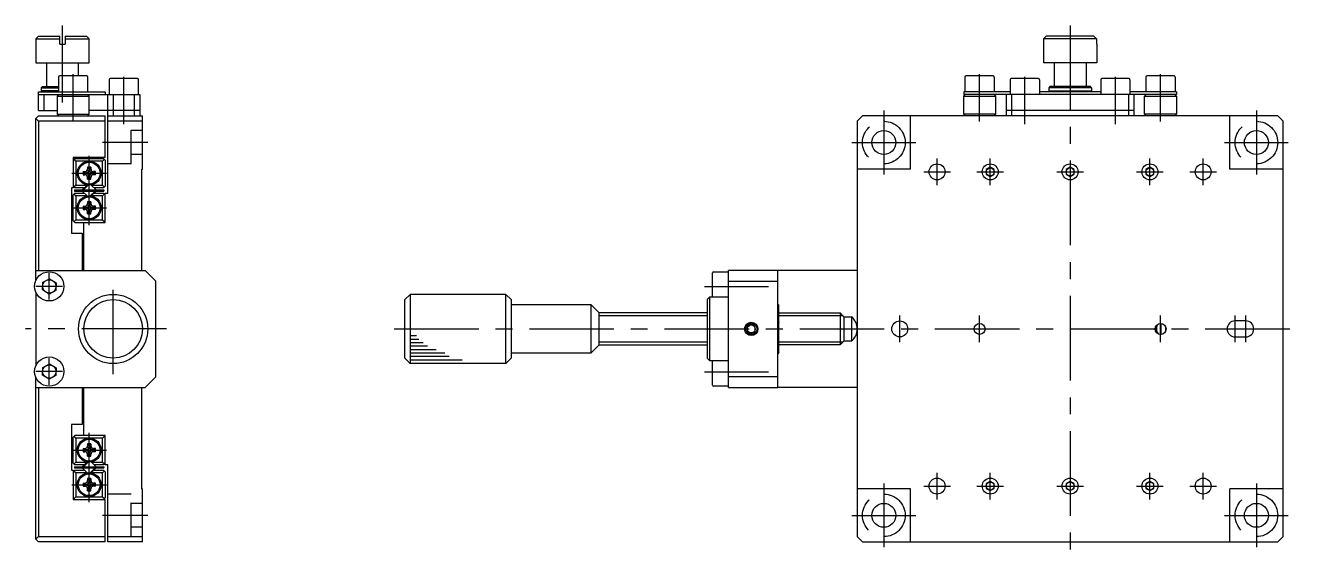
# Model space of a CAD drawing. Extents: x -3 to 541, y -8 to 254.
# Drawn here: x 303 to 541.2, y 67.1 to 166.1 of the extents above; entities that cross this region are included whole.
import ezdxf

# ---------------------------------------------------------------- set-up
doc = ezdxf.new("R2010")
doc.units = 0
doc.header["$LTSCALE"] = 0.5
doc.linetypes.add('CENTER', pattern=[50.8, 31.75, -6.35, 6.35, -6.35])
doc.linetypes.add('DASHED', pattern=[19.05, 12.7, -6.35])
for name, color, linetype in [('MSM_CENTER', 1, 'CENTER'), ('MSM_CONTINUOUS', 7, 'CONTINUOUS'), ('MSM_DASHED', 4, 'DASHED'), ('MSM_NARROW', 5, 'CONTINUOUS')]:
    doc.layers.add(name, color=color, linetype=linetype)

msp = doc.modelspace()

# ---------------------------------------------------------------- linework, layer by layer
at = {"layer": 'MSM_CENTER'}
for p, q in [((309.95, 151.55), (309.95, 166.05)), ((499.25, 166.05), (499.25, 67.05)), ((311.95, 148.02), (311.95, 156.9)), ((321.45, 147.52), (321.45, 156.4)), ((482.25, 148.02), (482.25, 156.9)), ((490.75, 147.52), (490.75, 156.4)), ((507.75, 147.52), (507.75, 156.4)), ((516.25, 148.02), (516.25, 156.9)), ((464.25, 150.05), (464.25, 138.05)), ((534.25, 150.05), (534.25, 138.05)), ((325.95, 144.05), (317.45, 144.05)), ((458.25, 144.05), (470.25, 144.05)), ((528.25, 144.05), (540.25, 144.05)), ((314.95, 128.55), (314.95, 141.55)), ((474.25, 136.05), (474.25, 141.05)), ((484.25, 136.05), (484.25, 141.05)), ((514.25, 136.05), (514.25, 141.05)), ((524.25, 136.05), (524.25, 141.05)), ((311.7, 138.3), (318.2, 138.3)), ((471.75, 138.55), (476.75, 138.55)), ((481.75, 138.55), (486.75, 138.55)), ((496.75, 138.55), (501.75, 138.55)), ((511.75, 138.55), (516.75, 138.55)), ((521.75, 138.55), (526.75, 138.55)), ((311.7, 131.8), (318.2, 131.8)), ((307.45, 114.55), (307.45, 119.55)), ((309.95, 117.05), (304.95, 117.05)), ((319.45, 100.55), (319.45, 117.55)), ((442.55, 116.95), (430.55, 116.95)), ((467.25, 106.55), (467.25, 111.55)), ((482.25, 106.55), (482.25, 111.55)), ((516.25, 106.55), (516.25, 111.55)), ((530.25, 106.55), (530.25, 111.55)), ((532.25, 106.55), (532.25, 111.55)), ((329.45, 109.05), (302.95, 109.05)), ((372.25, 109.05), (541.25, 109.05)), ((307.45, 98.55), (307.45, 103.55)), ((309.95, 101.05), (304.95, 101.05)), ((442.55, 100.95), (430.55, 100.95)), ((314.95, 76.55), (314.95, 89.55)), ((311.7, 86.3), (318.2, 86.3)), ((474.25, 77.05), (474.25, 82.05)), ((484.25, 77.05), (484.25, 82.05)), ((514.25, 77.05), (514.25, 82.05)), ((524.25, 77.05), (524.25, 82.05)), ((311.7, 79.8), (318.2, 79.8)), ((464.25, 80.05), (464.25, 68.05)), ((471.75, 79.55), (476.75, 79.55)), ((481.75, 79.55), (486.75, 79.55)), ((496.75, 79.55), (501.75, 79.55)), ((511.75, 79.55), (516.75, 79.55)), ((521.75, 79.55), (526.75, 79.55)), ((534.25, 80.05), (534.25, 68.05)), ((325.95, 74.05), (317.45, 74.05)), ((458.25, 74.05), (470.25, 74.05)), ((528.25, 74.05), (540.25, 74.05))]:
    msp.add_line(p, q, dxfattribs=at)
at = {"layer": 'MSM_CONTINUOUS'}
for p, q in [((305.45, 164.05), (304.95, 163.55)), ((304.95, 163.55), (304.95, 159.05)), ((304.95, 163.55), (309.45, 163.55)), ((305.45, 164.05), (309.45, 164.05)), ((309.45, 162.55), (309.45, 164.05)), ((309.45, 162.55), (310.45, 162.55)), ((310.45, 164.05), (314.45, 164.05)), ((310.45, 164.05), (310.45, 162.55)), ((310.45, 163.55), (314.95, 163.55)), ((314.45, 164.05), (314.95, 163.55)), ((314.95, 159.05), (314.95, 163.55)), ((494.25, 162.55), (494.25, 159.05)), ((494.27, 162.55), (494.25, 162.55)), ((494.27, 163.55), (494.77, 164.05)), ((504.22, 163.55), (494.27, 163.55)), ((494.27, 163.55), (494.27, 162.55)), ((503.72, 164.05), (494.77, 164.05)), ((503.72, 164.05), (504.22, 163.55)), ((504.22, 163.55), (504.22, 162.55)), ((504.25, 162.55), (504.22, 162.55)), ((504.25, 162.55), (504.25, 159.05)), ((304.95, 159.05), (314.95, 159.05)), ((306.95, 159.05), (306.95, 154.55)), ((312.95, 156.55), (312.95, 159.05)), ((504.25, 159.05), (494.25, 159.05)), ((496.25, 159.05), (496.25, 154.55)), ((502.25, 159.05), (502.25, 154.55)), ((309.2, 156.35), (309.2, 153.55)), ((314.5, 156.55), (309.4, 156.55)), ((314.7, 153.55), (314.7, 156.35)), ((318.7, 155.85), (318.7, 153.05)), ((324, 156.05), (318.9, 156.05)), ((324.2, 153.05), (324.2, 155.85)), ((479.5, 156.35), (479.5, 153.55)), ((484.8, 156.55), (479.7, 156.55)), ((485, 156.35), (485, 153.55)), ((488, 155.85), (488, 153.05)), ((493.3, 156.05), (488.2, 156.05)), ((493.5, 155.85), (493.5, 153.05)), ((505, 155.85), (505, 153.05)), ((510.3, 156.05), (505.2, 156.05)), ((510.5, 155.85), (510.5, 153.05)), ((513.5, 156.35), (513.5, 153.55)), ((518.8, 156.55), (513.7, 156.55)), ((519, 156.35), (519, 153.55)), ((305.45, 153.55), (317.95, 153.55)), ((305.45, 150.05), (305.45, 153.55)), ((305.45, 153.05), (324.45, 153.05)), ((305.95, 154.35), (306.15, 154.55)), ((305.95, 154.35), (305.95, 153.75)), ((305.95, 154.35), (309.2, 154.35)), ((306.15, 153.55), (305.95, 153.75)), ((309.2, 153.75), (305.95, 153.75)), ((306.15, 154.55), (309.2, 154.55)), ((306.45, 153.05), (306.45, 150.05)), ((308.95, 152.75), (309.25, 153.05)), ((308.95, 152.75), (308.95, 149.35)), ((308.95, 152.75), (314.95, 152.75)), ((314.95, 152.75), (314.65, 153.05)), ((314.95, 149.35), (314.95, 152.75)), ((317.95, 153.55), (317.95, 153.05)), ((318.45, 134.55), (318.45, 153.05)), ((319.45, 153.05), (319.45, 149.05)), ((323.45, 149.05), (323.45, 153.05)), ((324.45, 153.05), (324.45, 149.05)), ((479.25, 153.55), (479.25, 153.05)), ((488, 153.55), (479.25, 153.55)), ((519.25, 153.05), (479.25, 153.05)), ((479.25, 152.75), (479.55, 153.05)), ((479.25, 149.35), (479.25, 152.75)), ((479.25, 152.75), (485.25, 152.75)), ((484.95, 153.05), (485.25, 152.75)), ((485.25, 152.75), (485.25, 149.35)), ((485.25, 152.75), (485.25, 152.75)), ((487.25, 153.05), (487.25, 149.05)), ((488.25, 153.05), (488.25, 149.05)), ((505, 153.55), (493.5, 153.55)), ((495.45, 154.55), (495.25, 154.35)), ((495.25, 154.35), (495.25, 153.75)), ((503.25, 154.35), (495.25, 154.35)), ((495.45, 153.55), (495.25, 153.75)), ((495.25, 153.75), (503.25, 153.75)), ((503.05, 154.55), (495.45, 154.55)), ((503.25, 154.35), (503.05, 154.55)), ((503.05, 153.55), (503.25, 153.75)), ((503.25, 154.35), (503.25, 153.75)), ((510.25, 153.05), (510.25, 149.05)), ((519.25, 153.55), (510.5, 153.55)), ((511.25, 153.05), (511.25, 149.05)), ((513.25, 152.75), (513.55, 153.05)), ((513.25, 149.35), (513.25, 152.75)), ((513.25, 152.75), (519.25, 152.75)), ((518.95, 153.05), (519.25, 152.75)), ((519.25, 153.55), (519.25, 153.05)), ((519.25, 152.75), (519.25, 149.35)), ((519.25, 152.75), (519.25, 152.75)), ((305.45, 149.05), (304.95, 148.55)), ((304.95, 118.2), (304.95, 148.55)), ((304.95, 148.55), (305.45, 148.05)), ((305.45, 150.05), (308.95, 150.05)), ((305.45, 149.05), (317.95, 149.05)), ((305.45, 148.05), (305.45, 120.05)), ((317.95, 148.05), (305.45, 148.05)), ((308.95, 149.35), (314.95, 149.35)), ((309.25, 149.05), (308.95, 149.35)), ((314.95, 149.35), (314.65, 149.05)), ((324.45, 150.05), (314.95, 150.05)), ((317.95, 141.25), (317.95, 149.05)), ((318.45, 149.05), (324.95, 149.05)), ((324.95, 148.05), (318.45, 148.05)), ((324.95, 139.05), (324.95, 149.05)), ((460.25, 149.05), (459.25, 148.05)), ((459.25, 148.05), (459.25, 70.05)), ((538.25, 149.05), (460.25, 149.05)), ((469.25, 139.05), (469.25, 149.05)), ((485.25, 149.35), (479.25, 149.35)), ((479.25, 149.35), (479.55, 149.05)), ((484.95, 149.05), (485.25, 149.35)), ((511.25, 150.05), (487.25, 150.05)), ((519.25, 149.35), (513.25, 149.35)), ((513.25, 149.35), (513.55, 149.05)), ((519.25, 149.35), (518.95, 149.05)), ((529.25, 139.05), (529.25, 149.05)), ((539.25, 148.05), (538.25, 149.05)), ((539.25, 70.05), (539.25, 148.05)), ((317.95, 141.25), (311.95, 141.25)), ((311.95, 141.25), (311.95, 135.55)), ((312.25, 141.05), (311.95, 140.75)), ((312.45, 140.55), (312.1, 140.9)), ((312.25, 141.05), (317.65, 141.05)), ((314.05, 141.25), (314.25, 141.05)), ((315.65, 141.05), (315.85, 141.25)), ((317.45, 140.55), (317.8, 140.9)), ((317.65, 141.05), (317.95, 140.75)), ((317.95, 140.75), (317.95, 135.85)), ((312.45, 140.55), (312.45, 136.05)), ((317.45, 140.55), (312.45, 140.55)), ((313.8, 138.6), (313.8, 138)), ((314.02, 138.39), (313.8, 138.6)), ((313.8, 138.6), (314.15, 138.6)), ((314.02, 138.21), (313.8, 138)), ((314.02, 138.39), (314.02, 138.21)), ((314.02, 138.39), (314.37, 138.39)), ((314.02, 138.21), (314.37, 138.21)), ((315.25, 139.45), (314.65, 139.45)), ((314.87, 139.24), (314.65, 139.45)), ((314.65, 139.45), (314.65, 139.1)), ((315.04, 139.24), (314.87, 139.24)), ((314.87, 139.24), (314.87, 138.89)), ((315.04, 139.24), (315.25, 139.45)), ((315.04, 138.89), (315.04, 139.24)), ((315.25, 139.45), (315.25, 139.1)), ((315.89, 138.39), (315.54, 138.39)), ((315.89, 138.21), (315.54, 138.21)), ((316.1, 138.6), (315.75, 138.6)), ((315.89, 138.39), (316.1, 138.6)), ((315.89, 138.21), (315.89, 138.39)), ((315.89, 138.21), (316.1, 138)), ((316.1, 138), (316.1, 138.6)), ((317.45, 136.05), (317.45, 140.55)), ((324.75, 139.05), (324.95, 139.05)), ((324.75, 139.05), (324.75, 120.05)), ((469.25, 139.05), (459.25, 139.05)), ((484.25, 139.42), (483.5, 138.99)), ((483.5, 138.99), (483.5, 138.12)), ((485, 138.99), (484.25, 139.42)), ((485, 138.12), (485, 138.99)), ((499.25, 139.42), (498.5, 138.99)), ((498.5, 138.99), (498.5, 138.12)), ((500, 138.99), (499.25, 139.42)), ((500, 138.12), (500, 138.99)), ((514.25, 139.42), (513.5, 138.99)), ((513.5, 138.99), (513.5, 138.12)), ((515, 138.99), (514.25, 139.42)), ((515, 138.12), (515, 138.99)), ((539.25, 139.05), (529.25, 139.05)), ((312.25, 135.55), (311.95, 135.85)), ((312.1, 135.7), (312.45, 136.05)), ((312.45, 136.05), (314.54, 136.05)), ((314.57, 136.08), (313.65, 135.16)), ((313.71, 135.15), (314.63, 136.08)), ((313.8, 138), (314.15, 138)), ((313.85, 135.15), (314.76, 136.06)), ((314.65, 137.15), (314.65, 137.5)), ((314.87, 137.36), (314.65, 137.15)), ((314.65, 137.15), (315.25, 137.15)), ((314.87, 137.36), (314.87, 137.71)), ((314.87, 137.36), (315.04, 137.36)), ((315.04, 137.36), (315.04, 137.71)), ((315.04, 137.36), (315.25, 137.15)), ((315.25, 137.15), (315.25, 137.5)), ((316.26, 135.16), (315.34, 136.08)), ((315.37, 136.05), (317.45, 136.05)), ((316.1, 138), (315.75, 138)), ((317.45, 136.05), (317.8, 135.7)), ((317.95, 135.85), (317.65, 135.55)), ((483.5, 138.12), (484.25, 137.69)), ((484.25, 137.69), (485, 138.12)), ((498.5, 138.12), (499.25, 137.69)), ((499.25, 137.69), (500, 138.12)), ((513.5, 138.12), (514.25, 137.69)), ((514.25, 137.69), (515, 138.12)), ((311.65, 135.55), (311.65, 127.03)), ((311.95, 135.55), (311.65, 135.55)), ((312.25, 134.55), (311.95, 134.25)), ((311.95, 129.35), (311.95, 134.25)), ((312.45, 134.05), (312.1, 134.4)), ((312.2, 135.15), (312.2, 134.95)), ((312.2, 135.15), (317.7, 135.15)), ((312.2, 134.95), (317.7, 134.95)), ((314.04, 135.55), (312.25, 135.55)), ((312.25, 134.55), (314.04, 134.55)), ((312.45, 134.05), (312.45, 129.55)), ((314.54, 134.05), (312.45, 134.05)), ((313.65, 135.16), (313.65, 135.15)), ((313.65, 135.16), (313.65, 135.15)), ((313.65, 134.95), (314.57, 134.02)), ((313.65, 134.95), (313.65, 134.95)), ((313.65, 134.95), (313.65, 134.95)), ((315.15, 134.04), (316.06, 134.95)), ((316.2, 134.95), (315.27, 134.03)), ((315.34, 134.02), (316.26, 134.95)), ((317.45, 134.05), (315.37, 134.05)), ((317.65, 135.55), (315.87, 135.55)), ((315.87, 134.55), (317.65, 134.55)), ((316.26, 134.95), (316.25, 134.95)), ((316.26, 135.15), (316.26, 135.16)), ((316.26, 135.15), (316.26, 135.16)), ((316.26, 134.95), (316.26, 134.95)), ((317.8, 134.4), (317.45, 134.05)), ((317.45, 129.55), (317.45, 134.05)), ((317.65, 134.55), (317.95, 134.25)), ((317.7, 135.15), (317.7, 134.95)), ((317.95, 129.05), (317.95, 134.55)), ((317.95, 134.55), (318.45, 134.55)), ((313.8, 132.1), (313.8, 131.5)), ((314.02, 131.89), (313.8, 132.1)), ((313.8, 132.1), (314.15, 132.1)), ((314.02, 131.71), (313.8, 131.5)), ((313.8, 131.5), (314.15, 131.5)), ((314.02, 131.89), (314.02, 131.71)), ((314.02, 131.89), (314.37, 131.89)), ((314.02, 131.71), (314.37, 131.71)), ((315.25, 132.95), (314.65, 132.95)), ((314.87, 132.74), (314.65, 132.95)), ((314.65, 132.95), (314.65, 132.6)), ((315.04, 132.74), (314.87, 132.74)), ((314.87, 132.74), (314.87, 132.39)), ((314.87, 130.86), (314.87, 131.21)), ((315.04, 132.74), (315.25, 132.95)), ((315.04, 132.39), (315.04, 132.74)), ((315.04, 130.86), (315.04, 131.21)), ((315.25, 132.95), (315.25, 132.6)), ((315.89, 131.89), (315.54, 131.89)), ((315.89, 131.71), (315.54, 131.71)), ((316.1, 132.1), (315.75, 132.1)), ((316.1, 131.5), (315.75, 131.5)), ((315.89, 131.89), (316.1, 132.1)), ((315.89, 131.71), (315.89, 131.89)), ((315.89, 131.71), (316.1, 131.5)), ((316.1, 131.5), (316.1, 132.1)), ((312.25, 129.05), (311.95, 129.35)), ((312.45, 129.55), (312.1, 129.2)), ((312.25, 129.05), (317.95, 129.05)), ((312.45, 129.55), (317.45, 129.55)), ((313.95, 120.05), (313.95, 129.05)), ((314.65, 130.65), (314.65, 131)), ((314.87, 130.86), (314.65, 130.65)), ((314.65, 130.65), (315.25, 130.65)), ((314.87, 130.86), (315.04, 130.86)), ((315.04, 130.86), (315.25, 130.65)), ((315.25, 130.65), (315.25, 131)), ((317.45, 129.55), (317.8, 129.2)), ((317.95, 129.35), (317.65, 129.05)), ((311.65, 127.03), (313.65, 127.03)), ((313.65, 127.03), (313.65, 120.05)), ((304.95, 120.05), (325.45, 120.05)), ((325.45, 120.05), (327.45, 118.05)), ((432.05, 115.05), (432.05, 119.6)), ((432.25, 119.8), (435.05, 119.8)), ((435.05, 98.05), (435.05, 120.05)), ((444.35, 120.05), (435.05, 120.05)), ((444.35, 98.05), (444.35, 120.05)), ((459.25, 120.05), (444.35, 120.05)), ((306.18, 116.38), (306.23, 117.82)), ((306.23, 117.82), (307.51, 118.49)), ((307.51, 118.49), (308.73, 117.72)), ((308.73, 117.72), (308.67, 116.28)), ((327.45, 100.05), (327.45, 118.05)), ((435.05, 118.05), (444.35, 118.05)), ((304.95, 115.91), (304.95, 102.2)), ((307.4, 115.61), (306.18, 116.38)), ((308.67, 116.28), (307.4, 115.61)), ((375.25, 115.55), (374.25, 114.55)), ((374.25, 103.55), (374.25, 114.55)), ((375.25, 115.55), (375.25, 102.55)), ((393.25, 115.55), (375.25, 115.55)), ((393.25, 102.55), (393.25, 115.55)), ((394.25, 114.55), (393.25, 115.55)), ((394.25, 114.55), (394.25, 103.55)), ((431.55, 115.05), (431.05, 114.55)), ((431.05, 114.55), (431.05, 103.55)), ((431.55, 115.05), (435.05, 115.05)), ((431.55, 103.05), (431.55, 115.05)), ((409.25, 113.55), (394.25, 113.55)), ((409.25, 104.55), (409.25, 113.55)), ((410.75, 112.05), (409.25, 113.55)), ((431.05, 112.05), (410.75, 112.05)), ((410.75, 106.05), (410.75, 112.05)), ((444.35, 113.7), (444.55, 113.5)), ((444.55, 104.6), (444.55, 113.5)), ((444.55, 112.05), (456.05, 112.05)), ((456.05, 112.05), (456.05, 106.05)), ((456.05, 112.05), (456.75, 111.35)), ((439.35, 109.92), (438.6, 109.49)), ((440.1, 109.49), (439.35, 109.92)), ((444.35, 110.78), (444.55, 110.2)), ((456.75, 111.35), (456.75, 106.75)), ((456.75, 111.35), (458.17, 111.35)), ((458.17, 111.35), (458.17, 106.75)), ((516.35, 108.03), (516.35, 110.07)), ((532.25, 110.55), (530.25, 110.55)), ((438.6, 109.49), (438.6, 108.62)), ((438.6, 108.62), (439.35, 108.19)), ((439.35, 108.19), (440.1, 108.62)), ((440.1, 108.62), (440.1, 109.49)), ((444.35, 107.32), (444.55, 107.91)), ((517.15, 109.54), (517.15, 108.56)), ((530.25, 107.55), (532.25, 107.55)), ((409.25, 104.55), (410.75, 106.05)), ((410.75, 106.05), (431.05, 106.05)), ((456.05, 106.05), (444.55, 106.05)), ((456.75, 106.75), (456.05, 106.05)), ((458.17, 106.75), (456.75, 106.75)), ((306.23, 101.82), (307.51, 102.49)), ((307.51, 102.49), (308.73, 101.72)), ((375.25, 102.55), (374.25, 103.55)), ((393.25, 102.55), (375.25, 102.55)), ((394.25, 103.55), (393.25, 102.55)), ((394.25, 104.55), (409.25, 104.55)), ((431.05, 103.55), (431.55, 103.05)), ((435.05, 103.05), (431.55, 103.05)), ((432.05, 98.5), (432.05, 103.05)), ((444.55, 104.6), (444.35, 104.4)), ((306.18, 100.38), (306.23, 101.82)), ((307.4, 99.61), (306.18, 100.38)), ((308.67, 100.28), (307.4, 99.61)), ((308.73, 101.72), (308.67, 100.28)), ((304.95, 69.55), (304.95, 99.91)), ((304.95, 98.05), (325.45, 98.05)), ((305.45, 98.05), (305.45, 70.05)), ((313.65, 98.05), (313.65, 91.08)), ((313.95, 89.05), (313.95, 98.05)), ((324.75, 98.05), (324.75, 79.05)), ((327.45, 100.05), (325.45, 98.05)), ((435.05, 98.3), (432.25, 98.3)), ((444.35, 100.05), (435.05, 100.05)), ((435.05, 98.05), (444.35, 98.05)), ((459.25, 98.05), (444.35, 98.05)), ((313.65, 91.08), (311.65, 91.08)), ((311.65, 91.08), (311.65, 82.55)), ((312.25, 89.05), (311.95, 88.75)), ((311.95, 83.85), (311.95, 88.75)), ((312.45, 88.55), (312.1, 88.9)), ((317.95, 89.05), (312.25, 89.05)), ((312.45, 88.55), (312.45, 84.05)), ((317.45, 88.55), (312.45, 88.55)), ((317.45, 88.55), (317.8, 88.9)), ((317.45, 84.05), (317.45, 88.55)), ((317.65, 89.05), (317.95, 88.75)), ((317.95, 83.55), (317.95, 89.05)), ((313.8, 86.6), (313.8, 86)), ((314.02, 86.39), (313.8, 86.6)), ((313.8, 86.6), (314.15, 86.6)), ((314.02, 86.21), (313.8, 86)), ((313.8, 86), (314.15, 86)), ((314.02, 86.39), (314.02, 86.21)), ((314.02, 86.39), (314.37, 86.39)), ((314.02, 86.21), (314.37, 86.21)), ((315.25, 87.45), (314.65, 87.45)), ((314.87, 87.24), (314.65, 87.45)), ((314.65, 87.45), (314.65, 87.1)), ((315.04, 87.24), (314.87, 87.24)), ((314.87, 87.24), (314.87, 86.89)), ((315.04, 87.24), (315.25, 87.45)), ((315.04, 86.89), (315.04, 87.24)), ((315.25, 87.45), (315.25, 87.1)), ((315.89, 86.39), (315.54, 86.39)), ((315.89, 86.21), (315.54, 86.21)), ((316.1, 86.6), (315.75, 86.6)), ((316.1, 86), (315.75, 86)), ((315.89, 86.39), (316.1, 86.6)), ((315.89, 86.21), (315.89, 86.39)), ((315.89, 86.21), (316.1, 86)), ((316.1, 86), (316.1, 86.6)), ((312.25, 83.55), (311.95, 83.85)), ((312.1, 83.7), (312.45, 84.05)), ((314.04, 83.55), (312.25, 83.55)), ((312.45, 84.05), (314.54, 84.05)), ((313.65, 83.16), (314.57, 84.08)), ((313.71, 83.15), (314.63, 84.08)), ((313.85, 83.15), (314.76, 84.06)), ((314.65, 85.15), (314.65, 85.5)), ((314.87, 85.36), (314.65, 85.15)), ((314.65, 85.15), (315.25, 85.15)), ((314.87, 85.36), (314.87, 85.71)), ((314.87, 85.36), (315.04, 85.36)), ((315.04, 85.36), (315.04, 85.71)), ((315.04, 85.36), (315.25, 85.15)), ((315.25, 85.15), (315.25, 85.5)), ((316.26, 83.16), (315.34, 84.08)), ((315.37, 84.05), (317.45, 84.05)), ((317.65, 83.55), (315.87, 83.55)), ((317.45, 84.05), (317.8, 83.7)), ((317.95, 83.85), (317.65, 83.55)), ((318.45, 83.55), (317.95, 83.55)), ((318.45, 69.05), (318.45, 83.55)), ((311.65, 82.55), (311.95, 82.55)), ((311.95, 82.55), (311.95, 77.05)), ((312.25, 82.55), (311.95, 82.25)), ((312.45, 82.05), (312.1, 82.4)), ((312.2, 83.15), (312.2, 82.95)), ((312.2, 83.15), (317.7, 83.15)), ((312.2, 82.95), (317.7, 82.95)), ((312.25, 82.55), (314.04, 82.55)), ((312.45, 82.05), (312.45, 77.55)), ((314.54, 82.05), (312.45, 82.05)), ((313.65, 83.16), (313.65, 83.15)), ((313.65, 83.16), (313.65, 83.15)), ((313.65, 82.95), (313.65, 82.95)), ((313.65, 82.95), (313.65, 82.95)), ((313.65, 82.95), (314.57, 82.02)), ((316.06, 82.95), (315.15, 82.04)), ((316.2, 82.95), (315.27, 82.03)), ((316.26, 82.95), (315.34, 82.02)), ((317.45, 82.05), (315.37, 82.05)), ((315.87, 82.55), (317.65, 82.55)), ((316.25, 83.15), (316.26, 83.16)), ((316.26, 83.15), (316.26, 83.16)), ((316.26, 82.95), (316.26, 82.95)), ((316.26, 82.95), (316.26, 82.95)), ((317.8, 82.4), (317.45, 82.05)), ((317.45, 77.55), (317.45, 82.05)), ((317.65, 82.55), (317.95, 82.25)), ((317.7, 83.15), (317.7, 82.95)), ((317.95, 82.25), (317.95, 77.35)), ((313.8, 80.1), (313.8, 79.5)), ((314.02, 79.89), (313.8, 80.1)), ((313.8, 80.1), (314.15, 80.1)), ((314.02, 79.71), (313.8, 79.5)), ((313.8, 79.5), (314.15, 79.5)), ((314.02, 79.89), (314.02, 79.71)), ((314.02, 79.89), (314.37, 79.89)), ((314.02, 79.71), (314.37, 79.71)), ((315.25, 80.95), (314.65, 80.95)), ((314.87, 80.74), (314.65, 80.95)), ((314.65, 80.95), (314.65, 80.6)), ((314.65, 78.65), (314.65, 79)), ((314.87, 78.86), (314.65, 78.65)), ((314.65, 78.65), (315.25, 78.65)), ((315.04, 80.74), (314.87, 80.74)), ((314.87, 80.74), (314.87, 80.39)), ((314.87, 78.86), (314.87, 79.21)), ((314.87, 78.86), (315.04, 78.86)), ((315.04, 80.74), (315.25, 80.95)), ((315.04, 80.39), (315.04, 80.74)), ((315.04, 78.86), (315.04, 79.21)), ((315.04, 78.86), (315.25, 78.65)), ((315.25, 80.95), (315.25, 80.6)), ((315.25, 78.65), (315.25, 79)), ((315.89, 79.89), (315.54, 79.89)), ((315.89, 79.71), (315.54, 79.71)), ((316.1, 80.1), (315.75, 80.1)), ((316.1, 79.5), (315.75, 79.5)), ((315.89, 79.89), (316.1, 80.1)), ((315.89, 79.71), (315.89, 79.89)), ((315.89, 79.71), (316.1, 79.5)), ((316.1, 79.5), (316.1, 80.1)), ((324.75, 79.05), (324.95, 79.05)), ((324.95, 69.05), (324.95, 79.05)), ((469.25, 79.05), (459.25, 79.05)), ((469.25, 69.05), (469.25, 79.05)), ((484.25, 80.42), (483.5, 79.99)), ((483.5, 79.99), (483.5, 79.12)), ((483.5, 79.12), (484.25, 78.69)), ((485, 79.99), (484.25, 80.42)), ((484.25, 78.69), (485, 79.12)), ((485, 79.12), (485, 79.99)), ((499.25, 80.42), (498.5, 79.99)), ((498.5, 79.99), (498.5, 79.12)), ((498.5, 79.12), (499.25, 78.69)), ((500, 79.99), (499.25, 80.42)), ((499.25, 78.69), (500, 79.12)), ((500, 79.12), (500, 79.99)), ((514.25, 80.42), (513.5, 79.99)), ((513.5, 79.99), (513.5, 79.12)), ((513.5, 79.12), (514.25, 78.69)), ((515, 79.99), (514.25, 80.42)), ((514.25, 78.69), (515, 79.12)), ((515, 79.12), (515, 79.99)), ((529.25, 69.05), (529.25, 79.05)), ((539.25, 79.05), (529.25, 79.05)), ((312.25, 77.05), (311.95, 77.35)), ((311.95, 77.05), (317.95, 77.05)), ((312.45, 77.55), (312.1, 77.2)), ((312.45, 77.55), (317.45, 77.55)), ((317.45, 77.55), (317.8, 77.2)), ((317.95, 77.35), (317.65, 77.05)), ((317.95, 69.05), (317.95, 77.05)), ((305.45, 70.05), (304.95, 69.55)), ((304.95, 69.55), (305.45, 69.05)), ((305.45, 70.05), (317.95, 70.05)), ((318.45, 70.05), (324.95, 70.05)), ((459.25, 70.05), (460.25, 69.05)), ((538.25, 69.05), (539.25, 70.05)), ((317.95, 69.05), (305.45, 69.05)), ((324.95, 69.05), (318.45, 69.05)), ((460.25, 69.05), (538.25, 69.05))]:
    msp.add_line(p, q, dxfattribs=at)
for centre, radius in [((464.25, 144.05), 2.25), ((534.25, 144.05), 2.25), ((314.95, 138.3), 2.25), ((314.95, 138.3), 2.05), ((474.25, 138.55), 1.5), ((484.25, 138.55), 1.5), ((484.25, 138.55), 0.75), ((499.25, 138.55), 1.5), ((499.25, 138.55), 0.75), ((514.25, 138.55), 1.5), ((514.25, 138.55), 0.75), ((524.25, 138.55), 1.5), ((314.95, 131.8), 2.25), ((314.95, 131.8), 2.05), ((307.45, 117.05), 2.75), ((307.45, 117.05), 1.25), ((319.45, 109.05), 6.5), ((319.45, 109.05), 5.5), ((439.35, 109.05), 1.07), ((439.35, 109.05), 0.75), ((467.25, 109.05), 1.5), ((482.25, 109.05), 1.02), ((516.25, 109.05), 1.03), ((307.45, 101.05), 2.75), ((307.45, 101.05), 1.25), ((314.95, 86.3), 2.25), ((314.95, 86.3), 2.05), ((314.95, 79.8), 2.25), ((314.95, 79.8), 2.05), ((474.25, 79.55), 1.5), ((484.25, 79.55), 1.5), ((499.25, 79.55), 1.5), ((514.25, 79.55), 1.5), ((524.25, 79.55), 1.5), ((484.25, 79.55), 0.75), ((499.25, 79.55), 0.75), ((514.25, 79.55), 0.75), ((464.25, 74.05), 2.25), ((534.25, 74.05), 2.25)]:
    msp.add_circle(centre, radius, dxfattribs=at)
for centre, radius, start, end in [((309.4, 156.35), 0.2, 90, 180), ((314.5, 156.35), 0.2, 0, 90), ((318.9, 155.85), 0.2, 90, 180), ((324, 155.85), 0.2, 0, 90), ((479.7, 156.35), 0.2, 90, 180), ((484.8, 156.35), 0.2, 0, 90), ((488.2, 155.85), 0.2, 90, 180), ((493.3, 155.85), 0.2, 0, 90), ((505.2, 155.85), 0.2, 90, 180), ((510.3, 155.85), 0.2, 0, 90), ((513.7, 156.35), 0.2, 90, 180), ((518.8, 156.35), 0.2, 0, 90), ((314.15, 139.1), 0.5, 270, 0), ((314.37, 138.89), 0.5, 270, 0), ((314.37, 137.71), 0.5, 0, 90), ((315.54, 138.89), 0.5, 179.9999, 270), ((315.54, 137.71), 0.5, 90, 180), ((315.75, 139.1), 0.5, 180, 270), ((314.15, 137.5), 0.5, 0, 90), ((315.75, 137.5), 0.5, 90, 180), ((314.15, 132.6), 0.5, 270, 0), ((314.15, 131), 0.5, 0, 90), ((314.37, 132.39), 0.5, 270, 0), ((314.37, 131.21), 0.5, 0, 90), ((315.54, 132.39), 0.5, 179.9999, 270), ((315.54, 131.21), 0.5, 90, 180), ((315.75, 132.6), 0.5, 180, 270), ((315.75, 131), 0.5, 90, 180), ((432.25, 119.6), 0.2, 90, 180), ((456.25, 109.05), 3, 309.9445, 50.0555), ((516.75, 109.05), 1.3, 133.1676, 226.8324), ((530.25, 109.05), 1.5, 90, 270), ((532.25, 109.05), 1.5, 270, 90), ((516.75, 109.05), 1.5, 165.0719, 194.9281), ((432.25, 98.5), 0.2, 180, 270), ((314.15, 87.1), 0.5, 270, 0), ((314.15, 85.5), 0.5, 0, 90), ((314.37, 86.89), 0.5, 270, 0), ((314.37, 85.71), 0.5, 0, 90), ((315.54, 86.89), 0.5, 179.9999, 270), ((315.54, 85.71), 0.5, 90, 180), ((315.75, 87.1), 0.5, 180, 270), ((315.75, 85.5), 0.5, 90, 180), ((314.15, 80.6), 0.5, 270, 0), ((314.15, 79), 0.5, 0, 90), ((314.37, 80.39), 0.5, 270, 0), ((314.37, 79.21), 0.5, 0, 90), ((315.54, 80.39), 0.5, 179.9999, 270), ((315.54, 79.21), 0.5, 90, 180), ((315.75, 80.6), 0.5, 180, 270), ((315.75, 79), 0.5, 90, 180)]:
    msp.add_arc(centre, radius, start, end, dxfattribs=at)
at = {"layer": 'MSM_DASHED'}
for p, q in [((322.85, 140.05), (322.85, 148.05)), ((324.95, 146.3), (322.85, 146.3)), ((324.95, 141.8), (322.85, 141.8)), ((322.85, 140.05), (318.45, 140.05)), ((322.85, 78.05), (318.45, 78.05)), ((322.85, 70.05), (322.85, 78.05)), ((324.95, 76.3), (322.85, 76.3)), ((324.95, 71.8), (322.85, 71.8))]:
    msp.add_line(p, q, dxfattribs=at)
for centre in [(464.25, 144.05), (534.25, 144.05), (464.25, 74.05), (534.25, 74.05)]:
    msp.add_circle(centre, 4, dxfattribs=at)
at = {"layer": 'MSM_NARROW'}
for p, q in [((431.05, 111.51), (410.75, 111.51)), ((456.59, 111.51), (444.55, 111.51)), ((376.47, 107.75), (375.25, 107.75)), ((376.87, 107.1), (375.25, 107.1)), ((377.68, 106.45), (375.25, 106.45)), ((378.5, 105.8), (375.25, 105.8)), ((380.12, 105.15), (375.25, 105.15)), ((431.05, 106.59), (410.75, 106.59)), ((456.59, 106.59), (444.55, 106.59)), ((381.75, 104.5), (375.25, 104.5)), ((382.56, 103.85), (375.25, 103.85)), ((385, 103.2), (375.25, 103.2))]:
    msp.add_line(p, q, dxfattribs=at)
msp.add_circle((439.35, 109.05), 1.25, dxfattribs=at)

doc.saveas('drawing.dxf')
